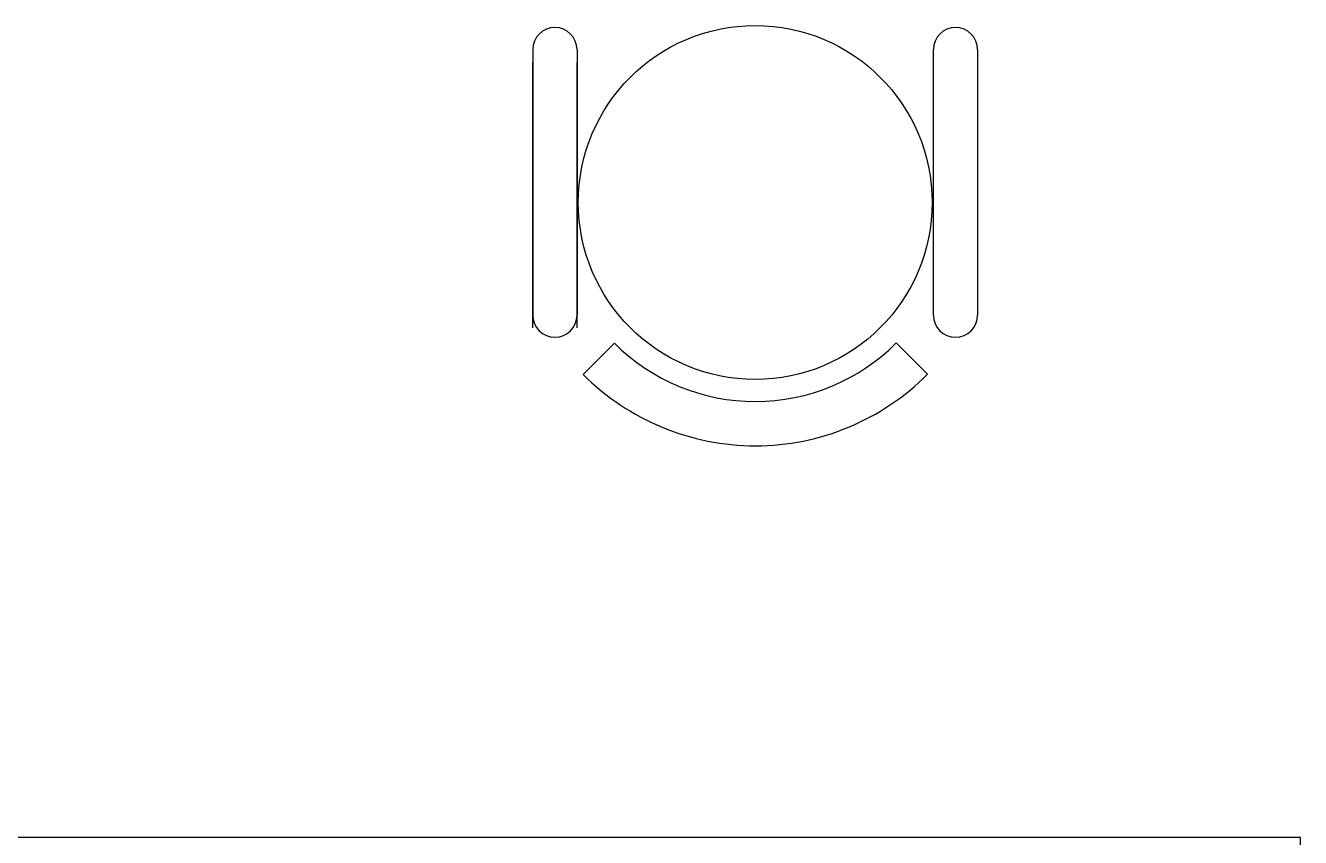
# Model space of a CAD drawing. Header units: inches. Extents: x -97 to 379, y 139 to 535.
# Drawn here: x -33.9 to 23.7, y 374 to 410.7 of the extents above; entities that cross this region are included whole.
import ezdxf

# ---------------------------------------------------------------- set-up
doc = ezdxf.new("R2010")
doc.units = ezdxf.units.IN
doc.header["$MEASUREMENT"] = 0
doc.layers.add('chair', color=6, linetype='Continuous')
doc.layers.add('Walls', color=30, linetype='Continuous')

msp = doc.modelspace()

# ---------------------------------------------------------------- linework, layer by layer
at = {"layer": 'chair', "color": 6}
for p, q in [((-10.99326, 409.60499), (-10.99326, 397.60499)), ((-8.99326, 409.60499), (-8.99326, 397.60499)), ((7.12073, 397.60499), (7.12073, 409.60499)), ((9.12073, 409.60499), (9.12073, 397.60499)), ((-10.99326, 397.0293), (-10.99326, 409.0293)), ((-10.99326, 397.0293), (-10.99326, 409.0293)), ((-8.99326, 397.0293), (-8.99326, 409.0293)), ((-7.30159, 396.33421), (-8.71611, 394.9203)), ((5.4431, 396.34829), (6.86074, 394.9375))]:
    msp.add_line(p, q, dxfattribs=at)
msp.add_circle((-0.93626, 402.6968), 8, dxfattribs=at)
for centre, radius, start, end in [((-9.99326, 409.60499), 1, 0, 180), ((8.12073, 409.60499), 1, 0, 180), ((-9.99326, 397.60499), 1, 180, 0), ((8.12073, 397.60499), 1, 180, 0), ((-0.93626, 402.6968), 9, 224.9877057, 315.1388657), ((-0.93626, 402.6968), 11, 224.9877057, 315.1388657)]:
    msp.add_arc(centre, radius, start, end, dxfattribs=at)
at = {"layer": 'Walls'}
for p, q in [((23.72178, 373.98866), (-49.77822, 373.98866)), ((23.72178, 367.98866), (23.72178, 373.98866)), ((23.72178, 367.92616), (23.72178, 373.98866))]:
    msp.add_line(p, q, dxfattribs=at)

doc.saveas('drawing.dxf')
